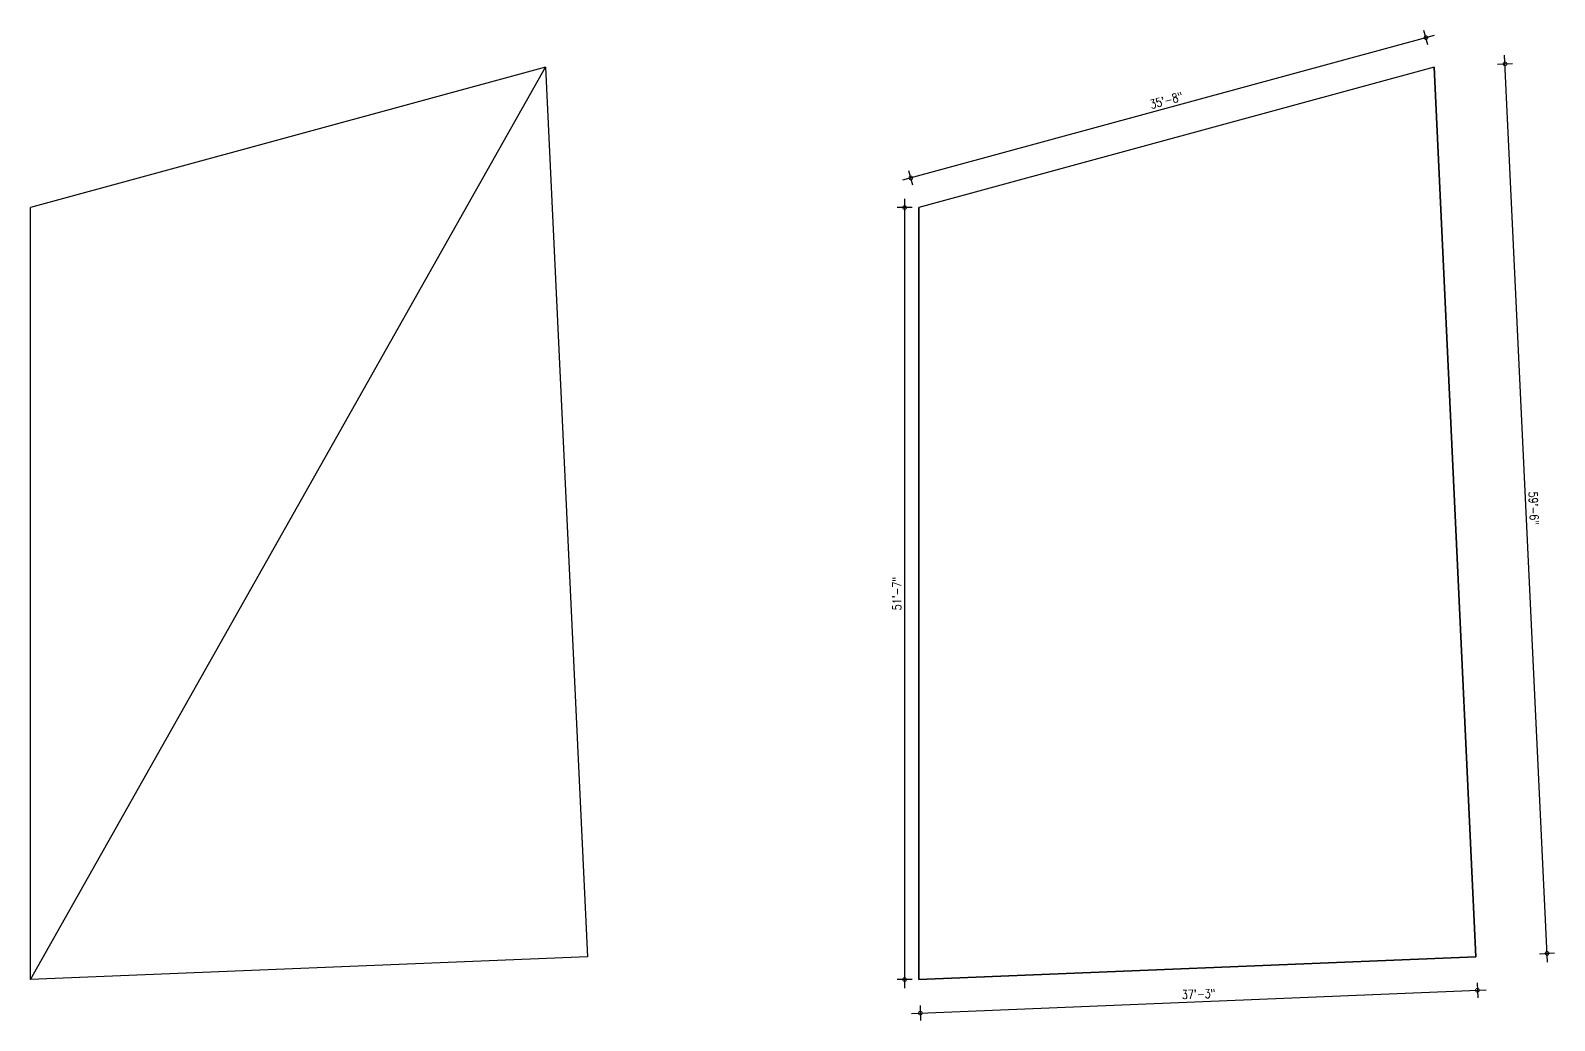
# Model space of a CAD drawing. Header units: inches. Extents: x -9985691 to 3643, y -3269800 to 4788.
# Drawn here: x -4990602 to -4989380, y -3266744 to -3265950 of the extents above; entities that cross this region are included whole.
import ezdxf

# ---------------------------------------------------------------- set-up
doc = ezdxf.new("R2010")
doc.units = ezdxf.units.IN
doc.header["$LTSCALE"] = 2
doc.header["$MEASUREMENT"] = 0
doc.header["$PDMODE"] = 34
doc.layers.get('0').update_dxf_attribs({"linetype": 'CONTINUOUS'})
doc.layers.get('DEFPOINTS').update_dxf_attribs({"color": 141, "linetype": 'CONTINUOUS'})
doc.styles.add('ROMANS', font='Romans.shx', dxfattribs={"width": 0.8})
doc.dimstyles.new('8 SCALE', dxfattribs={"dimscale": 0, "dimtxt": 7, "dimasz": 6, "dimexe": 6, "dimexo": 2, "dimgap": 2, "dimtad": 1, "dimdec": 0, "dimzin": 0, "dimdsep": 46, "dimlunit": 4, "dimtxsty": 'ROMANS', "dimblk": 'DOTSMALL', "dimcen": 0, "dimdle": 7, "dimclrd": 8, "dimclre": 8, "dimclrt": 3, "dimadec": 0, "dimazin": 0, "dimtfac": 1, "dimtdec": 0, "dimtofl": 0, "dimtmove": 2, "dimatfit": 3, "dimfxl": 6, "dimfxlon": 1, "dimtolj": 1, "dimtzin": 0, "dimarcsym": 0})

# ---------------------------------------------------------------- blocks, each defined once
blk = doc.blocks.new('_DOTSMALL')
at = {"color": 0, "linetype": 'ByBlock', "const_width": 0.5}
blk.add_lwpolyline([(-0.0625, 0, 1), (0.0625, 0, 1)], format="xyb", close=True, dxfattribs=at)
blk = doc.blocks.new('*D542')
at = {"color": 8, "lineweight": -2, "ltscale": 0.5, "transparency": 16777216}
for p, q in [((-4989425.3, -3265977.1), (-4989413.3, -3265976.5)), ((-4989385.3, -3266697), (-4989419.6, -3265969.8)), ((-4989391.6, -3266690.3), (-4989379.6, -3266689.7))]:
    blk.add_line(p, q, dxfattribs=at)
at = {"layer": 'DEFPOINTS', "color": 0, "ltscale": 0.5, "transparency": 16777216}
for p in [(-4989419.3, -3265976.8), (-4989476.2, -3265979.5), (-4989442.6, -3266692.7)]:
    blk.add_point(p, dxfattribs=at)
at = {"color": 8, "lineweight": -2, "ltscale": 0.5, "transparency": 16777216, "xscale": 6, "yscale": 6, "zscale": 6}
for p, rotation in [((-4989419.3, -3265976.8), 92.70302640282576), ((-4989385.6, -3266690), 272.7030264028257)]:
    blk.add_blockref('_DOTSMALL', p, dxfattribs=dict(at, rotation=rotation))
at = {"color": 3, "ltscale": 0.5, "transparency": 16777216, "insert": (-4989396.3, -3266333.1), "char_height": 7, "attachment_point": 5, "rotation": 272.703, "style": 'ROMANS'}
blk.add_mtext('\\A1;59\'-6"', dxfattribs=at)
blk = doc.blocks.new('*D543')
at = {"color": 8, "lineweight": -2, "ltscale": 0.5, "transparency": 16777216}
for p, q in [((-4989900.7, -3266085), (-4989900.7, -3266718)), ((-4989894.7, -3266092), (-4989906.7, -3266092)), ((-4989894.7, -3266711), (-4989906.7, -3266711))]:
    blk.add_line(p, q, dxfattribs=at)
at = {"layer": 'DEFPOINTS', "color": 0, "ltscale": 0.5, "transparency": 16777216}
for p in [(-4989889.2, -3266092), (-4989900.7, -3266711), (-4989889.2, -3266711)]:
    blk.add_point(p, dxfattribs=at)
at = {"color": 8, "lineweight": -2, "ltscale": 0.5, "transparency": 16777216, "xscale": 6, "yscale": 6, "zscale": 6}
for p, rotation in [((-4989900.7, -3266092), 90), ((-4989900.7, -3266711), 270)]:
    blk.add_blockref('_DOTSMALL', p, dxfattribs=dict(at, rotation=rotation))
at = {"color": 3, "ltscale": 0.5, "transparency": 16777216, "insert": (-4989906.9, -3266401.5), "char_height": 7, "attachment_point": 5, "rotation": 90, "style": 'ROMANS'}
blk.add_mtext('\\A1;51\'-7"', dxfattribs=at)
blk = doc.blocks.new('*D545')
at = {"color": 8, "lineweight": -2, "ltscale": 0.5, "transparency": 16777216}
for p, q in [((-4989895.1, -3266738.1), (-4989434.5, -3266719.3)), ((-4989441.7, -3266713.6), (-4989441.2, -3266725.6)), ((-4989888.3, -3266731.9), (-4989887.9, -3266743.8))]:
    blk.add_line(p, q, dxfattribs=at)
at = {"layer": 'DEFPOINTS', "color": 0, "ltscale": 0.5, "transparency": 16777216}
for p in [(-4989442.6, -3266692.7), (-4989889.2, -3266711), (-4989441.5, -3266719.6)]:
    blk.add_point(p, dxfattribs=at)
at = {"color": 8, "lineweight": -2, "ltscale": 0.5, "transparency": 16777216, "xscale": 6, "yscale": 6, "zscale": 6}
for p, rotation in [((-4989441.5, -3266719.6), 2.34353188515422), ((-4989888.1, -3266737.9), 182.3435318851542)]:
    blk.add_blockref('_DOTSMALL', p, dxfattribs=dict(at, rotation=rotation))
at = {"color": 3, "ltscale": 0.5, "transparency": 16777216, "insert": (-4989665, -3266722.6), "char_height": 7, "attachment_point": 5, "rotation": 2.3435, "style": 'ROMANS'}
blk.add_mtext('\\A1;37\'-3"', dxfattribs=at)
blk = doc.blocks.new('*D546')
at = {"color": 8, "lineweight": -2, "ltscale": 0.5, "transparency": 16777216}
for p, q in [((-4989476, -3265953.9), (-4989902.4, -3266070.1)), ((-4989481.1, -3265961.5), (-4989484.3, -3265950)), ((-4989894.1, -3266074), (-4989897.2, -3266062.4))]:
    blk.add_line(p, q, dxfattribs=at)
at = {"layer": 'DEFPOINTS', "color": 0, "ltscale": 0.5, "transparency": 16777216}
for p in [(-4989476.2, -3265979.5), (-4989895.7, -3266068.2), (-4989889.2, -3266092)]:
    blk.add_point(p, dxfattribs=at)
at = {"color": 8, "lineweight": -2, "ltscale": 0.5, "transparency": 16777216, "xscale": 6, "yscale": 6, "zscale": 6}
for p, rotation in [((-4989482.7, -3265955.7), 15.2370247845615), ((-4989895.7, -3266068.2), 195.2370247845616)]:
    blk.add_blockref('_DOTSMALL', p, dxfattribs=dict(at, rotation=rotation))
at = {"color": 3, "ltscale": 0.5, "transparency": 16777216, "insert": (-4989690.8, -3266006), "char_height": 7, "attachment_point": 5, "rotation": 15.237, "style": 'ROMANS'}
blk.add_mtext('\\A1;35\'-8"', dxfattribs=at)

msp = doc.modelspace()

# ---------------------------------------------------------------- linework, layer by layer
at = {"ltscale": 0.5}
for p, q in [((-4990601.5, -3266711), (-4990188.6, -3265979.5)), ((-4990188.6, -3265979.5), (-4990601.5, -3266092)), ((-4990188.6, -3265979.5), (-4990154.9, -3266692.7)), ((-4989476.2, -3265979.5), (-4989889.2, -3266092)), ((-4989476.2, -3265979.5), (-4989442.6, -3266692.7)), ((-4990601.5, -3266711), (-4990601.5, -3266092)), ((-4989889.2, -3266711), (-4989889.2, -3266092)), ((-4990154.9, -3266692.7), (-4990601.5, -3266711)), ((-4989442.6, -3266692.7), (-4989889.2, -3266711))]:
    msp.add_line(p, q, dxfattribs=at)
msp.add_lwpolyline([(-4989476.2, -3265979.5), (-4989889.2, -3266092), (-4989889.2, -3266711), (-4989442.6, -3266692.7)], close=True, dxfattribs=at)

# ---------------------------------------------------------------- dimensions: what is measured, and where the dimension line sits
for p1, p2, distance, picture, middle in [((-4989476.2, -3265979.5), (-4989889.2, -3266092), -24.6, '*D546', (-4989690.8, -3266006)), ((-4989442.6, -3266692.7), (-4989476.2, -3265979.5), -57, '*D542', (-4989396.3, -3266333.1)), ((-4989889.2, -3266711), (-4989442.6, -3266692.7), -26.9, '*D545', (-4989665, -3266722.6))]:
    dim = msp.add_aligned_dim(p1=p1, p2=p2, distance=distance, dimstyle='8 SCALE', override={"dimscale": 1}, dxfattribs=at)
    dim.commit()
    dim.dimension.update_dxf_attribs({"geometry": picture, "text_midpoint": middle})
dim = msp.add_linear_dim(base=(-4989900.7, -3266711), p1=(-4989889.2, -3266092), p2=(-4989889.2, -3266711), angle=90, dimstyle='8 SCALE', override={"dimscale": 1}, dxfattribs=at)
dim.commit()
dim.dimension.update_dxf_attribs({"geometry": '*D543', "text_midpoint": (-4989906.9, -3266401.5)})

doc.saveas('drawing.dxf')
